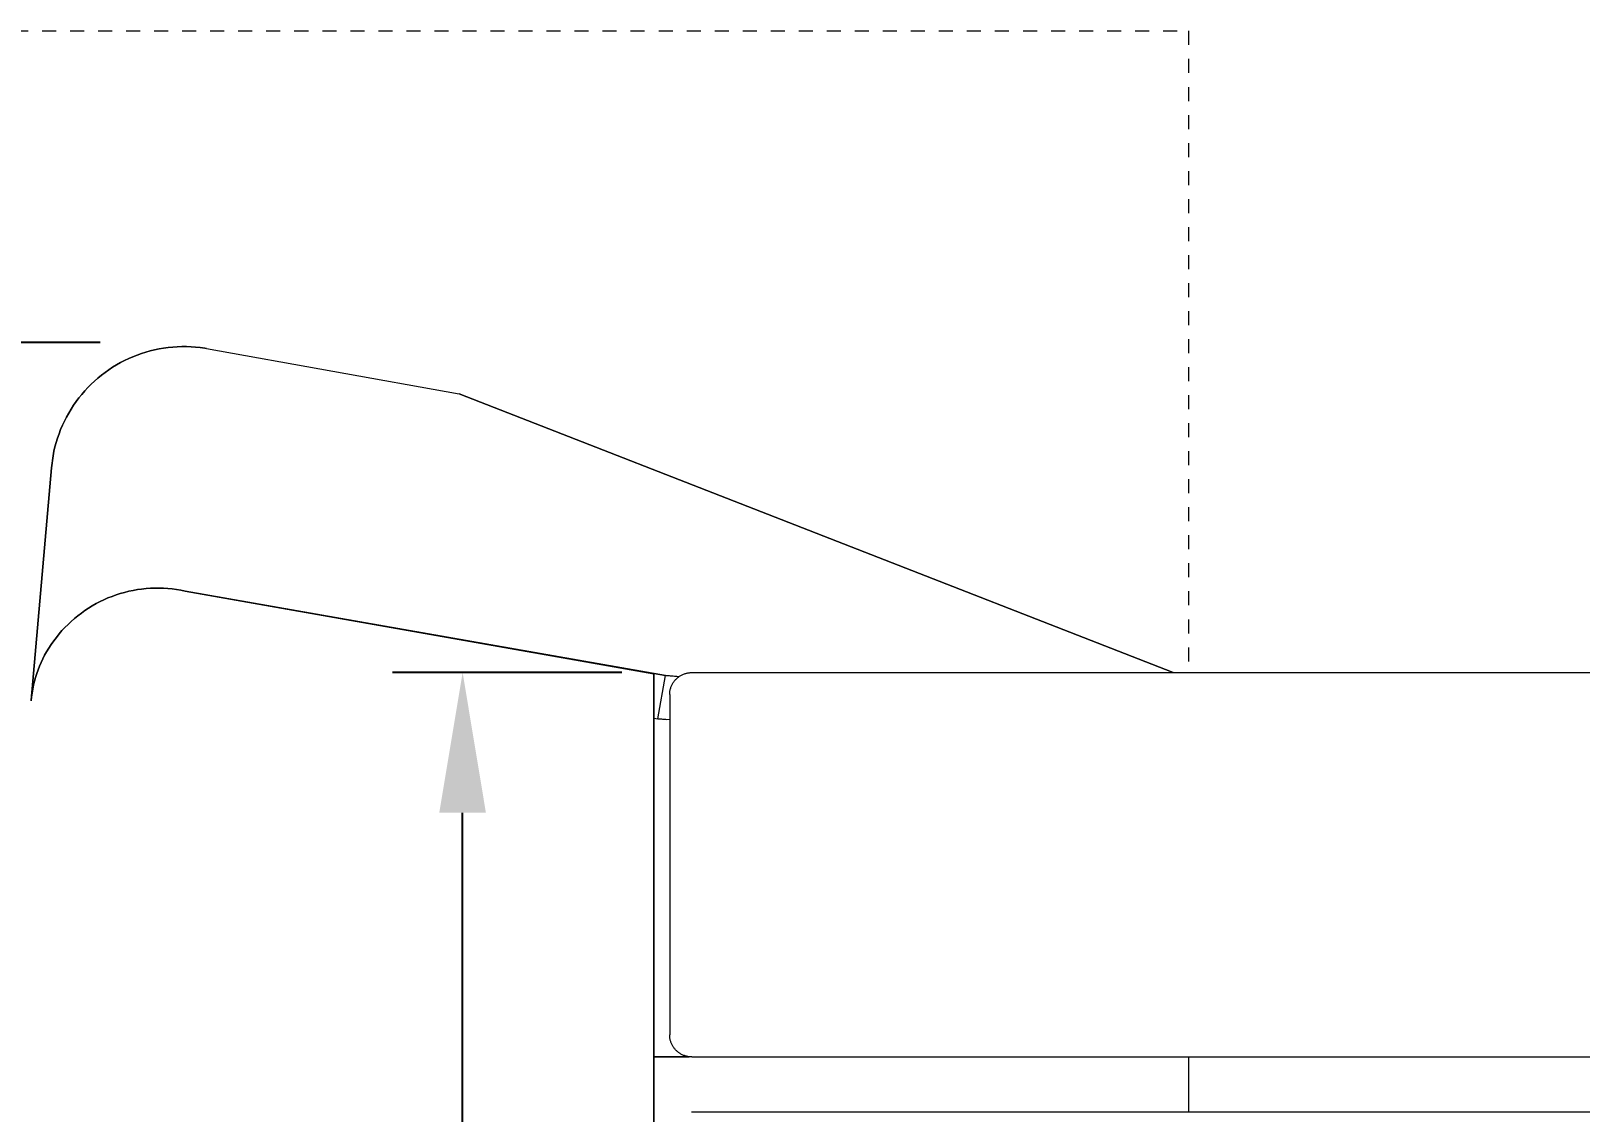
# Model space of a CAD drawing. Header units: inches. Extents: x -10 to 196, y -3 to 133.
# Drawn here: x 6.07 to 17.12, y 68.87 to 76.58 of the extents above; entities that cross this region are included whole.
import ezdxf

# ---------------------------------------------------------------- set-up
doc = ezdxf.new("R2010")
doc.units = ezdxf.units.IN
doc.linetypes.add('HIDDEN', pattern=[1.905, 1.27, -0.635])
for name, color, linetype, lineweight in [('ZANO_R', 7, 'Continuous', 0), ('ZANO_R_przerywana', 250, 'HIDDEN', 0), ('ZANO_W', 1, 'Continuous', 0)]:
    doc.layers.add(name, color=color, linetype=linetype, lineweight=lineweight)
doc.styles.get("Standard").update_dxf_attribs({"font": 'arial.ttf'})
doc.dimstyles.new('amerykanie', dxfattribs={"dimtxt": 50, "dimasz": 50, "dimexe": 0.5, "dimexo": 0.5, "dimgap": 1, "dimtad": 1, "dimdec": 0, "dimzin": 0, "dimlunit": 5, "dimtxsty": 'Standard', "dimcen": 0.09, "dimclrd": 1, "dimclre": 1, "dimclrt": 1, "dimazin": 0, "dimtfac": 1, "dimtdec": 0, "dimtmove": 0, "dimatfit": 3, "dimfxl": 1, "dimtzin": 0, "dimarcsym": 1})

# ---------------------------------------------------------------- blocks, each defined once
blk = doc.blocks.new('*D384')
at = {"layer": 'ZANO_W', "color": 1, "lineweight": -2}
for p, q in [((10.283, 72.002), (8.648, 72.002)), ((9.148, 50.753), (9.148, 71.002)), ((10.011, 49.753), (8.648, 49.753))]:
    blk.add_line(p, q, dxfattribs=at)
at = {"layer": 'ZANO_W', "color": 1}
for points in [[(9.314, 71.002), (8.981, 71.002), (9.148, 72.002)], [(8.981, 50.753), (9.314, 50.753), (9.148, 49.753)]]:
    blk.add_solid(points, dxfattribs=at)
at = {"layer": 'ZANO_W', "color": 1, "insert": (7.808, 60.877), "char_height": 1.625, "attachment_point": 5, "rotation": 90}
blk.add_mtext('22 1/4', dxfattribs=at)
blk = doc.blocks.new('*D387')
at = {"layer": 'ZANO_W', "color": 1, "lineweight": -2}
for p, q in [((6.561, 74.358), (-6.336, 74.358)), ((-5.836, 48.25), (-5.836, 73.358)), ((6.522, 47.25), (-6.336, 47.25))]:
    blk.add_line(p, q, dxfattribs=at)
at = {"layer": 'ZANO_W', "color": 1}
for points in [[(-5.67, 73.358), (-6.003, 73.358), (-5.836, 74.358)], [(-6.003, 48.25), (-5.67, 48.25), (-5.836, 47.25)]]:
    blk.add_solid(points, dxfattribs=at)
at = {"layer": 'ZANO_W', "color": 1, "insert": (-7.177, 60.804), "char_height": 1.625, "attachment_point": 5, "rotation": 90}
blk.add_mtext('27 1/8', dxfattribs=at)

msp = doc.modelspace()

# ---------------------------------------------------------------- linework, layer by layer
at = {"layer": 'ZANO_R'}
for p, q in [((6.8558, 74.27973), (6.88693, 74.28962)), ((6.8558, 74.27973), (6.88693, 74.28962)), ((6.88693, 74.28962), (6.8558, 74.27973)), ((6.88693, 74.28962), (6.91838, 74.29843)), ((6.88693, 74.28962), (6.91838, 74.29843)), ((6.91838, 74.29843), (6.88693, 74.28962)), ((6.91838, 74.29843), (6.95011, 74.30616)), ((6.91838, 74.29843), (6.95011, 74.30616)), ((6.95011, 74.30616), (6.91838, 74.29843)), ((6.95011, 74.30616), (6.98209, 74.31278)), ((6.95011, 74.30616), (6.98209, 74.31278)), ((6.98209, 74.31278), (6.95011, 74.30616)), ((6.98209, 74.31278), (7.01428, 74.31831)), ((6.98209, 74.31278), (7.01428, 74.31831)), ((7.01428, 74.31831), (6.98209, 74.31278)), ((7.01428, 74.31831), (7.04663, 74.32272)), ((7.01428, 74.31831), (7.04663, 74.32272)), ((7.04663, 74.32272), (7.01428, 74.31831)), ((7.04663, 74.32272), (7.07913, 74.32602)), ((7.04663, 74.32272), (7.07913, 74.32602)), ((7.07913, 74.32602), (7.04663, 74.32272)), ((7.07913, 74.32602), (7.11171, 74.3282)), ((7.07913, 74.32602), (7.11171, 74.3282)), ((7.11171, 74.3282), (7.07913, 74.32602)), ((7.11171, 74.3282), (7.14435, 74.32925)), ((7.11171, 74.3282), (7.14435, 74.32925)), ((7.14435, 74.32925), (7.11171, 74.3282)), ((7.14435, 74.32925), (7.17701, 74.32918)), ((7.14435, 74.32925), (7.17701, 74.32918)), ((7.17701, 74.32918), (7.14435, 74.32925)), ((7.17701, 74.32918), (7.20965, 74.32799)), ((7.17701, 74.32918), (7.20965, 74.32799)), ((7.20965, 74.32799), (7.17701, 74.32918)), ((7.20965, 74.32799), (7.24222, 74.32568)), ((7.20965, 74.32799), (7.24222, 74.32568)), ((7.24222, 74.32568), (7.20965, 74.32799)), ((7.24222, 74.32568), (7.2747, 74.32225)), ((7.24222, 74.32568), (7.2747, 74.32225)), ((7.2747, 74.32225), (7.24222, 74.32568)), ((7.2747, 74.32225), (7.30704, 74.3177)), ((7.2747, 74.32225), (7.30704, 74.3177)), ((7.30704, 74.3177), (7.2747, 74.32225)), ((7.30704, 74.3177), (7.31912, 74.31571)), ((7.30704, 74.3177), (7.31912, 74.31571)), ((7.31912, 74.31571), (7.30704, 74.3177)), ((7.31912, 74.31571), (9.12433, 73.99176)), ((7.31912, 74.31571), (9.12433, 73.99176)), ((7.31912, 74.31571), (9.12433, 73.99176)), ((6.62271, 74.16353), (6.64997, 74.18151)), ((6.62271, 74.16353), (6.64997, 74.18151)), ((6.64997, 74.18151), (6.62271, 74.16353)), ((6.64997, 74.18151), (6.67784, 74.19854)), ((6.64997, 74.18151), (6.67784, 74.19854)), ((6.67784, 74.19854), (6.64997, 74.18151)), ((6.67784, 74.19854), (6.70628, 74.21459)), ((6.67784, 74.19854), (6.70628, 74.21459)), ((6.70628, 74.21459), (6.67784, 74.19854)), ((6.70628, 74.21459), (6.73525, 74.22967)), ((6.70628, 74.21459), (6.73525, 74.22967)), ((6.73525, 74.22967), (6.70628, 74.21459)), ((6.73525, 74.22967), (6.76473, 74.24373)), ((6.73525, 74.22967), (6.76473, 74.24373)), ((6.76473, 74.24373), (6.73525, 74.22967)), ((6.76473, 74.24373), (6.79467, 74.25677)), ((6.76473, 74.24373), (6.79467, 74.25677)), ((6.79467, 74.25677), (6.76473, 74.24373)), ((6.79467, 74.25677), (6.82504, 74.26878)), ((6.79467, 74.25677), (6.82504, 74.26878)), ((6.82504, 74.26878), (6.79467, 74.25677)), ((6.82504, 74.26878), (6.8558, 74.27973)), ((6.82504, 74.26878), (6.8558, 74.27973)), ((6.8558, 74.27973), (6.82504, 74.26878)), ((6.49651, 74.06021), (6.5203, 74.08258)), ((6.49651, 74.06021), (6.5203, 74.08258)), ((6.5203, 74.08258), (6.49651, 74.06021)), ((6.5203, 74.08258), (6.54484, 74.10413)), ((6.5203, 74.08258), (6.54484, 74.10413)), ((6.54484, 74.10413), (6.5203, 74.08258)), ((6.54484, 74.10413), (6.57011, 74.12482)), ((6.54484, 74.10413), (6.57011, 74.12482)), ((6.57011, 74.12482), (6.54484, 74.10413)), ((6.57011, 74.12482), (6.59607, 74.14463)), ((6.57011, 74.12482), (6.59607, 74.14463)), ((6.59607, 74.14463), (6.57011, 74.12482)), ((6.59607, 74.14463), (6.62271, 74.16353)), ((6.59607, 74.14463), (6.62271, 74.16353)), ((6.62271, 74.16353), (6.59607, 74.14463)), ((6.38987, 73.9368), (6.40948, 73.96292)), ((6.38987, 73.9368), (6.40948, 73.96292)), ((6.40948, 73.96292), (6.38987, 73.9368)), ((6.40948, 73.96292), (6.42997, 73.98835)), ((6.40948, 73.96292), (6.42997, 73.98835)), ((6.42997, 73.98835), (6.40948, 73.96292)), ((6.42997, 73.98835), (6.45132, 74.01306)), ((6.42997, 73.98835), (6.45132, 74.01306)), ((6.45132, 74.01306), (6.42997, 73.98835)), ((6.45132, 74.01306), (6.47351, 74.03702)), ((6.45132, 74.01306), (6.47351, 74.03702)), ((6.47351, 74.03702), (6.45132, 74.01306)), ((6.47351, 74.03702), (6.49651, 74.06021)), ((6.47351, 74.03702), (6.49651, 74.06021)), ((6.49651, 74.06021), (6.47351, 74.03702)), ((9.12433, 73.99176), (14.0668, 72.06115)), ((9.12433, 73.99176), (14.21799, 72.00209)), ((14.21799, 72.00209), (9.12433, 73.99176)), ((6.32078, 73.82605), (6.33661, 73.85461)), ((6.32078, 73.82605), (6.33661, 73.85461)), ((6.33661, 73.85461), (6.32078, 73.82605)), ((6.33661, 73.85461), (6.35342, 73.88261)), ((6.33661, 73.85461), (6.35342, 73.88261)), ((6.35342, 73.88261), (6.33661, 73.85461)), ((6.35342, 73.88261), (6.37118, 73.91002)), ((6.35342, 73.88261), (6.37118, 73.91002)), ((6.37118, 73.91002), (6.35342, 73.88261)), ((6.37118, 73.91002), (6.38987, 73.9368)), ((6.37118, 73.91002), (6.38987, 73.9368)), ((6.38987, 73.9368), (6.37118, 73.91002)), ((6.26753, 73.70687), (6.27929, 73.73733)), ((6.26753, 73.70687), (6.27929, 73.73733)), ((6.27929, 73.73733), (6.26753, 73.70687)), ((6.27929, 73.73733), (6.2921, 73.76737)), ((6.27929, 73.73733), (6.2921, 73.76737)), ((6.2921, 73.76737), (6.27929, 73.73733)), ((6.2921, 73.76737), (6.30593, 73.79696)), ((6.2921, 73.76737), (6.30593, 73.79696)), ((6.30593, 73.79696), (6.2921, 73.76737)), ((6.30593, 73.79696), (6.32078, 73.82605)), ((6.30593, 73.79696), (6.32078, 73.82605)), ((6.32078, 73.82605), (6.30593, 73.79696)), ((6.23861, 73.6133), (6.24718, 73.64481)), ((6.23861, 73.6133), (6.24718, 73.64481)), ((6.24718, 73.64481), (6.23861, 73.6133)), ((6.24718, 73.64481), (6.25682, 73.67601)), ((6.24718, 73.64481), (6.25682, 73.67601)), ((6.25682, 73.67601), (6.24718, 73.64481)), ((6.25682, 73.67601), (6.26753, 73.70687)), ((6.25682, 73.67601), (6.26753, 73.70687)), ((6.26753, 73.70687), (6.25682, 73.67601)), ((6.22476, 73.54947), (6.21344, 73.46457)), ((6.22476, 73.54947), (6.21344, 73.46457)), ((6.21344, 73.46457), (6.22476, 73.54947)), ((6.22476, 73.54947), (6.23114, 73.5815)), ((6.22476, 73.54947), (6.23114, 73.5815)), ((6.23114, 73.5815), (6.22476, 73.54947)), ((6.23114, 73.5815), (6.23861, 73.6133)), ((6.23114, 73.5815), (6.23861, 73.6133)), ((6.23861, 73.6133), (6.23114, 73.5815)), ((6.06825, 71.8051), (6.21344, 73.46457)), ((6.06825, 71.8051), (6.21344, 73.46457)), ((6.21344, 73.46457), (6.06825, 71.8051)), ((6.58825, 72.52203), (6.56012, 72.50853)), ((6.58825, 72.52203), (6.56012, 72.50853)), ((6.56012, 72.50853), (6.58825, 72.52203)), ((6.61683, 72.53456), (6.58825, 72.52203)), ((6.61683, 72.53456), (6.58825, 72.52203)), ((6.58825, 72.52203), (6.61683, 72.53456)), ((6.64583, 72.54611), (6.61683, 72.53456)), ((6.64583, 72.54611), (6.61683, 72.53456)), ((6.61683, 72.53456), (6.64583, 72.54611)), ((6.67519, 72.55666), (6.64583, 72.54611)), ((6.67519, 72.55666), (6.64583, 72.54611)), ((6.64583, 72.54611), (6.67519, 72.55666)), ((6.7049, 72.56621), (6.67519, 72.55666)), ((6.7049, 72.56621), (6.67519, 72.55666)), ((6.67519, 72.55666), (6.7049, 72.56621)), ((6.73492, 72.57474), (6.7049, 72.56621)), ((6.73492, 72.57474), (6.7049, 72.56621)), ((6.7049, 72.56621), (6.73492, 72.57474)), ((6.76521, 72.58224), (6.73492, 72.57474)), ((6.76521, 72.58224), (6.73492, 72.57474)), ((6.73492, 72.57474), (6.76521, 72.58224)), ((6.79574, 72.5887), (6.76521, 72.58224)), ((6.79574, 72.5887), (6.76521, 72.58224)), ((6.76521, 72.58224), (6.79574, 72.5887)), ((6.82648, 72.59412), (6.79574, 72.5887)), ((6.82648, 72.59412), (6.79574, 72.5887)), ((6.79574, 72.5887), (6.82648, 72.59412)), ((6.85737, 72.59849), (6.82648, 72.59412)), ((6.85737, 72.59849), (6.82648, 72.59412)), ((6.82648, 72.59412), (6.85737, 72.59849)), ((6.8884, 72.60181), (6.85737, 72.59849)), ((6.8884, 72.60181), (6.85737, 72.59849)), ((6.85737, 72.59849), (6.8884, 72.60181)), ((6.91953, 72.60406), (6.8884, 72.60181)), ((6.91953, 72.60406), (6.8884, 72.60181)), ((6.8884, 72.60181), (6.91953, 72.60406)), ((6.95071, 72.60525), (6.91953, 72.60406)), ((6.95071, 72.60525), (6.91953, 72.60406)), ((6.91953, 72.60406), (6.95071, 72.60525)), ((6.98192, 72.60538), (6.95071, 72.60525)), ((6.98192, 72.60538), (6.95071, 72.60525)), ((6.95071, 72.60525), (6.98192, 72.60538)), ((7.01311, 72.60445), (6.98192, 72.60538)), ((7.01311, 72.60445), (6.98192, 72.60538)), ((6.98192, 72.60538), (7.01311, 72.60445)), ((7.04426, 72.60245), (7.01311, 72.60445)), ((7.04426, 72.60245), (7.01311, 72.60445)), ((7.01311, 72.60445), (7.04426, 72.60245)), ((7.07531, 72.59939), (7.04426, 72.60245)), ((7.07531, 72.59939), (7.04426, 72.60245)), ((7.04426, 72.60245), (7.07531, 72.59939)), ((7.10625, 72.59528), (7.07531, 72.59939)), ((7.10625, 72.59528), (7.07531, 72.59939)), ((7.07531, 72.59939), (7.10625, 72.59528)), ((7.13702, 72.59011), (7.10625, 72.59528)), ((7.13702, 72.59011), (7.10625, 72.59528)), ((7.10625, 72.59528), (7.13702, 72.59011)), ((7.1676, 72.5839), (7.13702, 72.59011)), ((7.1676, 72.5839), (7.13702, 72.59011)), ((7.13702, 72.59011), (7.1676, 72.5839)), ((7.16754, 72.58352), (7.1676, 72.5839)), ((7.16754, 72.58352), (7.1676, 72.5839)), ((7.1676, 72.5839), (7.16754, 72.58352)), ((7.16757, 72.58351), (10.51119, 71.99245)), ((7.16757, 72.58351), (10.51119, 71.99245)), ((7.16757, 72.58351), (10.51119, 71.99245)), ((7.1676, 72.5839), (10.59659, 71.9808)), ((10.59659, 71.9808), (7.1676, 72.5839)), ((10.59659, 71.9808), (7.1676, 72.5839)), ((6.4024, 72.4082), (6.37825, 72.38843)), ((6.4024, 72.4082), (6.37825, 72.38843)), ((6.37825, 72.38843), (6.4024, 72.4082)), ((6.42721, 72.42713), (6.4024, 72.4082)), ((6.42721, 72.42713), (6.4024, 72.4082)), ((6.4024, 72.4082), (6.42721, 72.42713)), ((6.45265, 72.4452), (6.42721, 72.42713)), ((6.45265, 72.4452), (6.42721, 72.42713)), ((6.42721, 72.42713), (6.45265, 72.4452)), ((6.47869, 72.4624), (6.45265, 72.4452)), ((6.47869, 72.4624), (6.45265, 72.4452)), ((6.45265, 72.4452), (6.47869, 72.4624)), ((6.50531, 72.4787), (6.47869, 72.4624)), ((6.50531, 72.4787), (6.47869, 72.4624)), ((6.47869, 72.4624), (6.50531, 72.4787)), ((6.53246, 72.49408), (6.50531, 72.4787)), ((6.53246, 72.49408), (6.50531, 72.4787)), ((6.50531, 72.4787), (6.53246, 72.49408)), ((6.56012, 72.50853), (6.53246, 72.49408)), ((6.56012, 72.50853), (6.53246, 72.49408)), ((6.53246, 72.49408), (6.56012, 72.50853)), ((6.2888, 72.3015), (6.26835, 72.27793)), ((6.2888, 72.3015), (6.26835, 72.27793)), ((6.26835, 72.27793), (6.2888, 72.3015)), ((6.31004, 72.32437), (6.2888, 72.3015)), ((6.31004, 72.32437), (6.2888, 72.3015)), ((6.2888, 72.3015), (6.31004, 72.32437)), ((6.33205, 72.34649), (6.31004, 72.32437)), ((6.33205, 72.34649), (6.31004, 72.32437)), ((6.31004, 72.32437), (6.33205, 72.34649)), ((6.35479, 72.36786), (6.33205, 72.34649)), ((6.35479, 72.36786), (6.33205, 72.34649)), ((6.33205, 72.34649), (6.35479, 72.36786)), ((6.37825, 72.38843), (6.35479, 72.36786)), ((6.37825, 72.38843), (6.35479, 72.36786)), ((6.35479, 72.36786), (6.37825, 72.38843)), ((6.21199, 72.20322), (6.19494, 72.17708)), ((6.21199, 72.20322), (6.19494, 72.17708)), ((6.19494, 72.17708), (6.21199, 72.20322)), ((6.22993, 72.22876), (6.21199, 72.20322)), ((6.22993, 72.22876), (6.21199, 72.20322)), ((6.21199, 72.20322), (6.22993, 72.22876)), ((6.24872, 72.25367), (6.22993, 72.22876)), ((6.24872, 72.25367), (6.22993, 72.22876)), ((6.22993, 72.22876), (6.24872, 72.25367)), ((6.26835, 72.27793), (6.24872, 72.25367)), ((6.26835, 72.27793), (6.24872, 72.25367)), ((6.24872, 72.25367), (6.26835, 72.27793)), ((6.14017, 72.07414), (6.12897, 72.04793)), ((6.14017, 72.07414), (6.12897, 72.04793)), ((6.12897, 72.04793), (6.14017, 72.07414)), ((6.15222, 72.09996), (6.14017, 72.07414)), ((6.15222, 72.09996), (6.14017, 72.07414)), ((6.14017, 72.07414), (6.15222, 72.09996)), ((6.16509, 72.12539), (6.15222, 72.09996)), ((6.16509, 72.12539), (6.15222, 72.09996)), ((6.15222, 72.09996), (6.16509, 72.12539)), ((6.17879, 72.15038), (6.16509, 72.12539)), ((6.17879, 72.15038), (6.16509, 72.12539)), ((6.16509, 72.12539), (6.17879, 72.15038)), ((6.19494, 72.17708), (6.17879, 72.15038)), ((6.19494, 72.17708), (6.17879, 72.15038)), ((6.17879, 72.15038), (6.19494, 72.17708)), ((6.10055, 71.96733), (6.09284, 71.93989)), ((6.10055, 71.96733), (6.09284, 71.93989)), ((6.09284, 71.93989), (6.10055, 71.96733)), ((6.10915, 71.9945), (6.10055, 71.96733)), ((6.10915, 71.9945), (6.10055, 71.96733)), ((6.10055, 71.96733), (6.10915, 71.9945)), ((6.11863, 72.02138), (6.10915, 71.9945)), ((6.11863, 72.02138), (6.10915, 71.9945)), ((6.10915, 71.9945), (6.11863, 72.02138)), ((6.12897, 72.04793), (6.11863, 72.02138)), ((6.12897, 72.04793), (6.11863, 72.02138)), ((6.11863, 72.02138), (6.12897, 72.04793)), ((10.51119, 63.26155), (10.51119, 71.99245)), ((10.51119, 60.79384), (10.51119, 71.99245)), ((10.51119, 71.99245), (10.51119, 60.79493)), ((10.54203, 71.67216), (10.59659, 71.9808)), ((10.62521, 71.97867), (10.59659, 71.9808)), ((10.67528, 71.97494), (10.59659, 71.9808)), ((10.59659, 71.9808), (10.69262, 71.97364)), ((10.67939, 71.9633), (10.6835, 71.96676)), ((10.6835, 71.96676), (10.68773, 71.97009)), ((10.68773, 71.97009), (10.69207, 71.97326)), ((10.69207, 71.97326), (10.69652, 71.97629)), ((10.69652, 71.97629), (10.70106, 71.97916)), ((10.70106, 71.97916), (10.70571, 71.98187)), ((10.70571, 71.98187), (10.71044, 71.98443)), ((10.71044, 71.98443), (10.71525, 71.98682)), ((10.71525, 71.98682), (10.72015, 71.98905)), ((10.72015, 71.98905), (10.72512, 71.99111)), ((10.72512, 71.99111), (10.73015, 71.99299)), ((10.73015, 71.99299), (10.73525, 71.99471)), ((10.73525, 71.99471), (10.7404, 71.99625)), ((10.7404, 71.99625), (10.74561, 71.99761)), ((10.74561, 71.99761), (10.75085, 71.99879)), ((10.75085, 71.99879), (10.75613, 71.9998)), ((10.75613, 71.9998), (10.76145, 72.00062)), ((10.76145, 72.00062), (10.76679, 72.00126)), ((10.76679, 72.00126), (10.77215, 72.00172)), ((10.77215, 72.00172), (10.77752, 72.002)), ((10.77752, 72.002), (10.78289, 72.00209)), ((10.78289, 72.00209), (108.84714, 72.00209)), ((6.07509, 71.85629), (6.07099, 71.82809)), ((6.07509, 71.85629), (6.07099, 71.82809)), ((6.07099, 71.82809), (6.07509, 71.85629)), ((6.07509, 71.85629), (6.0801, 71.88435)), ((6.0801, 71.88434), (6.07509, 71.85629)), ((6.0801, 71.88434), (6.07509, 71.85629)), ((6.08602, 71.91222), (6.0801, 71.88434)), ((6.08602, 71.91222), (6.0801, 71.88434)), ((6.0801, 71.88435), (6.08602, 71.91222)), ((6.09284, 71.93989), (6.08602, 71.91222)), ((6.09284, 71.93989), (6.08602, 71.91222)), ((6.08602, 71.91222), (6.09284, 71.93989)), ((10.6255, 71.84997), (10.62577, 71.85534)), ((10.62577, 71.85534), (10.62623, 71.8607)), ((10.62623, 71.8607), (10.62687, 71.86604)), ((10.62687, 71.86604), (10.62769, 71.87136)), ((10.62769, 71.87136), (10.6287, 71.87664)), ((10.6287, 71.87664), (10.62988, 71.88189)), ((10.62988, 71.88189), (10.63124, 71.88709)), ((10.63124, 71.88709), (10.63278, 71.89224)), ((10.63278, 71.89224), (10.6345, 71.89734)), ((10.6345, 71.89734), (10.63638, 71.90237)), ((10.63638, 71.90237), (10.63844, 71.90734)), ((10.63844, 71.90734), (10.64067, 71.91224)), ((10.64067, 71.91224), (10.64306, 71.91705)), ((10.64306, 71.91705), (10.64562, 71.92178)), ((10.64562, 71.92178), (10.64833, 71.92643)), ((10.64833, 71.92643), (10.6512, 71.93097)), ((10.6512, 71.93097), (10.65423, 71.93542)), ((10.65423, 71.93542), (10.65741, 71.93976)), ((10.65741, 71.93976), (10.66073, 71.94399)), ((10.66073, 71.94399), (10.66419, 71.9481)), ((10.66419, 71.9481), (10.66779, 71.95209)), ((10.66779, 71.95209), (10.67153, 71.95596)), ((10.67153, 71.95596), (10.6754, 71.9597)), ((10.6754, 71.9597), (10.67939, 71.9633)), ((6.07099, 71.82809), (6.06781, 71.79977)), ((6.07099, 71.82809), (6.06781, 71.79977)), ((6.06781, 71.79977), (6.07099, 71.82809)), ((10.6254, 71.8446), (10.6255, 71.84997)), ((10.6254, 71.8446), (10.6254, 69.41639)), ((10.51119, 71.67759), (10.54203, 71.67216)), ((10.51119, 71.67759), (10.54203, 71.67216)), ((10.51119, 71.67759), (10.54203, 71.67216)), ((10.54203, 71.67216), (10.60619, 71.66738)), ((10.54203, 71.67216), (10.60619, 71.66738)), ((10.6254, 71.66595), (10.54203, 71.67216)), ((10.6255, 69.41101), (10.6254, 69.41639)), ((10.62577, 69.40564), (10.6255, 69.41101)), ((10.62623, 69.40029), (10.62577, 69.40564)), ((10.62687, 69.39495), (10.62623, 69.40029)), ((10.62769, 69.38963), (10.62687, 69.39495)), ((10.6287, 69.38435), (10.62769, 69.38963)), ((10.62988, 69.3791), (10.6287, 69.38435)), ((10.63124, 69.3739), (10.62988, 69.3791)), ((10.63278, 69.36875), (10.63124, 69.3739)), ((10.6345, 69.36365), (10.63278, 69.36875)), ((10.63638, 69.35862), (10.6345, 69.36365)), ((10.63844, 69.35365), (10.63638, 69.35862)), ((10.64067, 69.34875), (10.63844, 69.35365)), ((10.64306, 69.34394), (10.64067, 69.34875)), ((10.64562, 69.3392), (10.64306, 69.34394)), ((10.64833, 69.33456), (10.64562, 69.3392)), ((10.6512, 69.33002), (10.64833, 69.33456)), ((10.65423, 69.32557), (10.6512, 69.33002)), ((10.65741, 69.32123), (10.65423, 69.32557)), ((10.66073, 69.317), (10.65741, 69.32123)), ((10.66419, 69.31289), (10.66073, 69.317)), ((10.66779, 69.3089), (10.66419, 69.31289)), ((10.51119, 69.2589), (10.76368, 69.2589)), ((10.78289, 69.2589), (10.51119, 69.2589)), ((10.67153, 69.30503), (10.66779, 69.3089)), ((10.6754, 69.30129), (10.67153, 69.30503)), ((10.67939, 69.29769), (10.6754, 69.30129)), ((10.6835, 69.29423), (10.67939, 69.29769)), ((10.68773, 69.2909), (10.6835, 69.29423)), ((10.69207, 69.28773), (10.68773, 69.2909)), ((10.69652, 69.2847), (10.69207, 69.28773)), ((10.70106, 69.28183), (10.69652, 69.2847)), ((10.70571, 69.27911), (10.70106, 69.28183)), ((10.71044, 69.27656), (10.70571, 69.27911)), ((10.71525, 69.27417), (10.71044, 69.27656)), ((10.72015, 69.27194), (10.71525, 69.27417)), ((10.72512, 69.26988), (10.72015, 69.27194)), ((10.73015, 69.268), (10.72512, 69.26988)), ((10.73525, 69.26628), (10.73015, 69.268)), ((10.7404, 69.26474), (10.73525, 69.26628)), ((10.74561, 69.26338), (10.7404, 69.26474)), ((10.75085, 69.2622), (10.74561, 69.26338)), ((10.75613, 69.26119), (10.75085, 69.2622)), ((10.76145, 69.26037), (10.75613, 69.26119)), ((10.76679, 69.25973), (10.76145, 69.26037)), ((10.77215, 69.25927), (10.76679, 69.25973)), ((10.77752, 69.25899), (10.77215, 69.25927)), ((10.78289, 69.2589), (10.77752, 69.25899)), ((10.78289, 69.2589), (20.92283, 69.2589)), ((14.32717, 69.2589), (14.32717, 68.86518)), ((10.7868, 68.86518), (10.78142, 68.86509)), ((20.75852, 68.86518), (10.7868, 68.86518))]:
    msp.add_line(p, q, dxfattribs=at)
at = {"layer": 'ZANO_R_przerywana', "ltscale": 0.05}
for p, q in [((0.54684, 76.58216), (14.32717, 76.58216)), ((14.32717, 76.58216), (14.32717, 72.06115))]:
    msp.add_line(p, q, dxfattribs=at)

# ---------------------------------------------------------------- dimensions: what is measured, and where the dimension line sits
at = {"layer": 'ZANO_W'}
for base, p1, p2, picture, middle in [((-5.83634, 74.35833), (7.02183, 47.25024), (7.06119, 74.35833), '*D387', (-7.17656, 60.80429)), ((9.14774, 72.00209), (10.51119, 49.75272), (10.78289, 72.00209), '*D384', (7.80752, 60.8774))]:
    dim = msp.add_linear_dim(base=base, p1=p1, p2=p2, angle=90, dimstyle='amerykanie', override={"dimtxt": 1.625, "dimasz": 1, "dimgap": 0.5, "dimdec": 4, "dimaunit": 1, "dimadec": 1, "dimtdec": 4, "dimtmove": 1, "dimfrac": 2}, dxfattribs=at)
    dim.commit()
    dim.dimension.update_dxf_attribs({"geometry": picture, "text_midpoint": middle})

doc.saveas('drawing.dxf')
